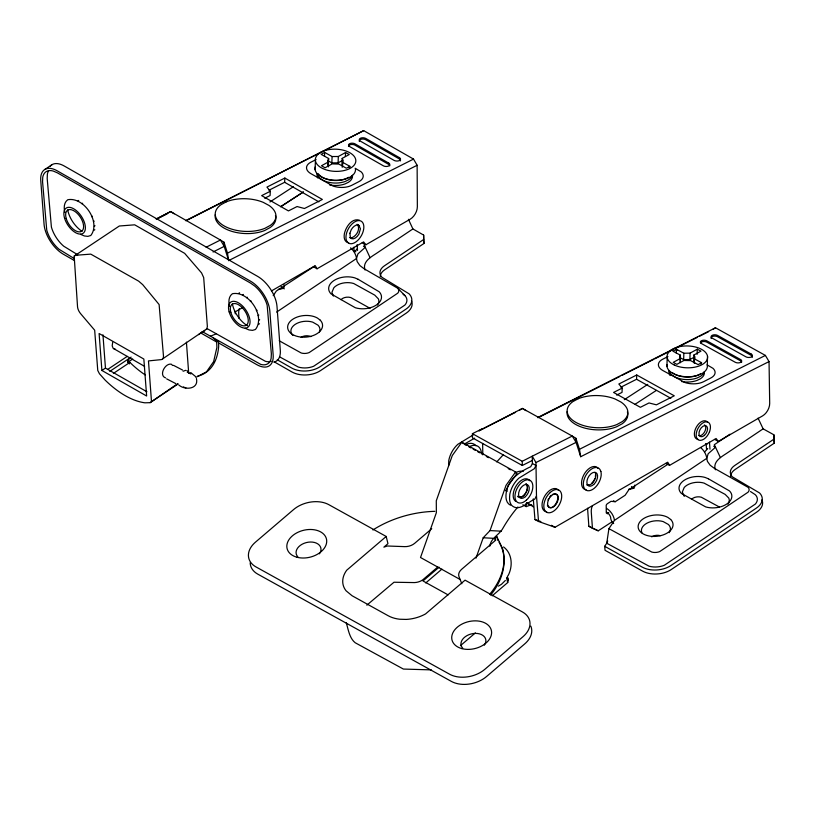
<?xml version="1.0" encoding="UTF-8"?>
<svg xmlns="http://www.w3.org/2000/svg" width="815" height="815" viewBox="0 0 815 815"><rect width="100%" height="100%" fill="white"/><g stroke="black" fill="none" stroke-linecap="round" stroke-linejoin="round"><path stroke-width="1.22" d="M676.297 353.139L676.379 349.248L683.836 353.221L690.071 353.139L697.283 349.187L700.992 351.122L693.932 354.994L693.769 361.381L694.777 363.317M666.945 366.475L667.169 357.52M679.914 357.917L680.413 355.177L672.905 351.173L676.379 349.248M680.25 361.565L680.413 355.177M680.352 362.675L679.965 355.788M694.013 357.296L689.908 359.537L683.673 359.609L683.836 353.221M689.908 359.537L690.071 353.139M694.074 363.001L694.94 356.929L693.932 354.994M697.12 354.352L697.283 349.187M707.522 356.257L707.298 365.202A20.263 10.931 1.4 0 1 687.188 376.774A20.263 10.931 1.4 0 1 666.935 364.56M700.818 363.989L701.623 362.706L694.176 358.732M324.513 156.307L324.635 152.436L332.082 156.531L338.317 156.5L345.54 152.537L349.238 154.524L342.178 158.395L341.954 164.752L342.657 165.639M315.099 169.673L315.415 160.779M328.027 164.192L328.659 158.487L321.161 154.371L324.635 152.436M328.659 158.487L327.987 165.465M328.516 166.861L328.211 159.108M342.198 160.596L338.093 162.847L331.858 162.878L332.082 156.531M338.093 162.847L338.317 156.5M342.239 167.289L343.176 160.372L342.178 158.395M345.366 156.419L345.54 152.537M622.202 388.093L613.563 392.443L640.376 407.306L649.015 402.946L656.411 404.831L674.28 395.805L636.719 374.992L618.84 384.018L622.202 388.093L622.039 392.372L616.649 395.102M620.918 387.176L636.566 379.281L636.719 374.992M349.808 167.36L349.849 166.291L342.422 162.205M349.034 167.564L349.849 166.291M80.522 234.312L84.373 235.963L87.867 236.37L90.781 235.494C101.162 222.261 83.904 196.507 67.737 199.746C63.733 202.609 63.774 208.161 64.854 212.491M245.193 328.302L249.044 329.953L252.538 330.36L255.452 329.484C265.833 316.251 248.575 290.497 232.407 293.726C228.404 296.589 228.445 302.151 229.524 306.481M270.305 191.26L261.656 195.631L288.439 210.912L297.078 206.541L304.474 208.508L322.363 199.461L284.843 178.047L266.953 187.093L270.305 191.26L270.101 195.518L264.702 198.249M268.991 190.221L284.639 182.305L284.843 178.047M503.568 546.947C512.452 553.487 512.992 566.547 508.051 575.675M729.965 434.201L714.327 444.705L715.519 447.221L708.174 453.751L706.748 458.336L614.449 520.378L608.927 528.65L606.737 543.238L604.689 546.315L605.046 550.308L642.678 571.162A20.263 12.357 -5 0 0 671.265 569.532L756.748 512.075A20.263 12.357 -5 0 0 761.923 499.809M206.653 329.505L207.367 326.52L203.689 277.599L201.57 272.933L184.648 253.343L134.689 224.828L119.336 226L74.185 256.073L77.537 306.786A7.997 4.248 56.3 0 0 80.685 313.744L94.672 330.207L97.759 370.468L99.461 373.759L105.135 380.096A75.5 40.078 56.3 0 0 144.938 402.814L150.113 402.661L178.128 383.977M492.219 595.806L507.704 582.552L508.285 579.903L507.388 576.246M112.674 342.361L112.195 345.815L113.142 348.311L144.622 366.393M475.991 558.153L483.203 537.768L490.029 530.575L506.023 485.353L515.6 471.977L461.871 442.158L452.284 455.534L436.29 500.767L436.361 512.696L420.52 557.501L460.434 579.659M489.805 546.193C490.895 537.696 499.605 534.823 503.11 527.926A86.207 50.693 -61 0 1 517.882 506.991M607.715 541.017L606.737 543.238L648.964 566.15A15.342 9.362 -5 0 0 664.276 565.284L755.342 504.067A15.342 9.362 -5 0 0 755.291 494.685L750.503 491.547M547.986 499.992L548.729 498.454M271.283 361.239A22.769 12.093 56.3 0 1 265.374 361.289L207.112 328.628L162.735 358.814M74.206 258.528L59.088 249.298A22.769 12.093 56.3 0 1 46.75 230.156L42.553 181.613L42.757 177.171A22.769 12.093 56.3 0 1 53.179 171.028L57.417 172.851L250.49 283.049L254.82 286.116A22.769 12.093 56.3 0 1 267.157 305.258L271.354 353.802L271.151 358.243A22.769 12.093 56.3 0 1 260.729 364.387L202.456 331.725L198.605 334.629M532.368 460.414L522.323 465.477L472.445 437.838L472.415 433.682L522.232 461.28L532.236 456.206L535.975 462.543L536.474 495.938L534.762 499.177C528.049 501.796 518.911 512.411 511.586 505.31C509.12 502.203 509.446 497.955 509.813 494.236A18.46 10.85 -61 0 1 518.88 478.15L534.294 468.727L536.015 465.497L532.419 463.501L532.236 456.206L572.273 436.045L575.91 438.297L579.485 449.289L580.688 456.716L769.044 361.585L765.397 355.422L715.499 327.773L537.513 417.626M532.419 463.501L530.687 466.74C520.133 471.549 508.957 478.935 506.533 491.139C505.473 495.938 505.32 502.672 510.465 505.198M522.863 504.77L526.184 506.614L531.156 504.811M490.559 595.113C502.6 580.881 509.365 559.1 499.045 542.158M273.208 295.631L276.356 291.026L314.458 266.261M549.819 496.814L551.286 495.286M608.724 512.604L607.46 513.807L606.279 512.971L606.197 505.249A2.72 1.599 -61 0 1 607.277 503.772L611.046 501.317L615.213 501.724L625.146 495.255L628.885 489.703L667.954 464.244M150.113 402.661L177.701 383.61M505.351 580.474L501.5 584.284L498.403 586.148M354.515 251.937L357.459 248.585M704.751 451.856L707.695 448.535M496.743 461.911L503.466 454.556M380.259 276.682A15.2 9.393 -4.5 0 1 384.69 269.806L423.963 243.481L423.637 235.077L412.889 228.944L376.123 253.597C370.509 257.204 362.196 262.124 365.038 270.01M730.668 476.327A15.2 9.271 -5 0 1 735.069 469.511L774.25 443.177L773.873 434.792L763.115 428.843L726.43 453.486C720.878 457.093 712.544 461.962 715.407 469.786M386.198 536.464L346.701 570.225A31.184 21.292 -13.8 0 0 346.08 590.793L352.06 595.734L388.205 615.753A31.184 21.292 -13.8 0 0 399.605 619.227L406.176 619.42A31.184 21.292 -13.8 0 0 425.562 613.919L465.059 580.158L522.415 611.943A25.326 17.288 -13.8 0 1 522.996 636.698L484.844 669.309A25.326 17.288 -13.8 0 1 449.574 674.199L256.002 566.934A25.326 17.288 -13.8 0 1 255.421 542.189L293.583 509.579A25.326 17.288 -13.8 0 1 328.853 504.679L386.198 536.464L387.96 543.656L383.865 547.15L387.319 545.999L404.709 546.631A10.738 7.325 -13.8 0 0 414.703 543.289L431.756 528.721M366.832 605.178L393.991 582.236L414.407 582.582A10.738 7.325 -13.8 0 0 422.842 579.76L437.726 567.067M439.102 567.179L422.975 580.963L448.118 594.889M425.756 582.939L441.883 569.145M495.347 540.345L494.858 538.338L496.834 536.657L502.702 548.943A86.105 58.792 -13.8 0 1 489.591 594.38M460.414 645.674L475.389 632.898M773.873 434.792L773.893 439.173L734.712 465.508A15.2 9.271 -5 0 0 732.369 476.867L759.529 492.943A20.263 12.357 -5 0 1 756.402 508.081L670.918 565.539A20.263 12.357 -5 0 1 642.332 567.169L604.689 546.315M276.621 312.094L356.491 258.538L357.928 253.893L365.283 247.312L364.111 244.795M423.637 235.077L423.647 239.508L384.374 265.843A15.2 9.393 -4.5 0 0 381.99 277.324L409.12 293.848A20.263 12.531 -4.5 0 1 405.941 309.15L320.254 366.607A20.263 12.531 -4.5 0 1 291.658 368.003L277.283 359.802M44.937 169.398L52.078 164.63M77.996 200.918L78.719 200.439M81.938 203.709L82.651 203.23M91.647 216.698L92.37 216.22M93.46 221.588L94.173 221.109M94.296 226.203L95.009 225.724M94.112 230.227L94.825 229.749M101.895 370.479L99.104 333.508L143.847 359.048L146.639 396.019L101.895 370.479L105.461 368.095L102.955 334.822M107.896 369.287L127.232 356.389M109.76 371.385L131.123 357.133M132.743 358.997L127.904 362.227L129.402 363.897M113.346 373.443L129.901 362.39A72.942 38.723 56.3 0 0 145.202 374.9M238.826 293.257L239.539 292.779M242.676 294.908L243.39 294.429M246.609 297.699L247.322 297.22M202.008 332.602L204.799 330.747M250.358 301.438L251.071 300.959M256.328 310.688L257.041 310.209M195.783 377.406L206.419 371.895L213.632 361.636L216.912 347.333L216.647 342.025L218.43 340.843L218.695 346.141A86.105 45.711 56.3 0 1 197.566 376.214M258.131 315.568L258.844 315.099M258.966 320.183L259.679 319.714M258.783 324.217L259.496 323.738M127.904 362.227L127.741 359.965L129.524 358.773M269.897 201.977L293.329 186.747M281.246 206.297L303.475 191.851M624.3 399.666L647.762 384.385M635.007 404.322L656.34 390.426M587.707 508.254A12.663 7.447 -61 0 0 587.697 510.098L588.858 526.256L592.444 528.242L598.22 530.809L612.269 521.661M280.615 206.766L303.007 192.228M349.065 166.79L346.344 168.206L338.846 164.08L332.163 163.897L325.083 167.778L321.467 165.751L328.7 161.778M700.839 363.195L698.129 364.621L690.611 360.607L683.928 360.474L676.847 364.346L673.231 362.369L680.454 358.417M580.688 456.716L576.083 442.362L572.273 436.045L522.395 408.417L478.863 430.89L515.518 412.329M519.736 410.088L522.395 408.417L526.032 410.658M74.185 256.073L75.418 255.299L90.771 254.127L138.642 281.144L142.717 284.649L159.119 304.545L163.458 355.829A7.997 4.248 56.3 0 1 161.115 359.639L148.473 360.913L151.458 401.123M712.86 329.413L715.499 327.773M552.489 494.44C564.561 490.732 553.253 515.274 547.374 505.117M362.257 242.748L365.843 244.795L410.23 219.184A10.126 5.888 -60.3 0 0 417.351 206.755L417.127 165.272L413.521 159.078L363.684 130.634L186.248 220.621M235.25 311.829L242.921 307.398M271.415 290.955L315.252 265.659L317.045 268.787L363.622 241.912L365.843 244.795M473.24 434.894L457.826 444.318A18.46 10.85 -61.1 0 0 448.78 460.414L448.586 465.956M464.784 443.839L474.646 438.154M533.285 498.821L534.956 519.512L538.542 521.488L555.005 527.285L667.74 462.207L669.573 465.365L716.09 438.511L718.341 441.424L762.667 415.844A10.126 5.95 -61 0 0 769.696 403.354L769.044 361.585M156.134 218.96L170.63 211.594L220.437 240.018L224.043 242.238L227.487 253.139L228.648 260.596L417.127 165.272M157.04 218.807L170.63 211.594L174.227 213.805M185.586 220.682L363.684 130.634M355.177 168.247L361.167 171.863A15.312 8.221 2.7 0 1 358.743 181.725L351.642 185.372A15.383 8.262 2.7 0 1 333.091 186.075L310.963 173.707A15.19 8.16 2.7 0 1 310.953 162.154L316.118 159.597M227.487 253.139L413.521 159.078M206.134 247.23L220.437 240.018L224.207 246.354L228.648 260.596M213.061 251.978L224.207 246.354L224.043 242.238M538.277 417.626L619.797 376.489M622.059 375.348L653.762 359.354M654.883 358.783L672.793 349.747M675.034 348.616L697.426 337.308M699.667 336.177L708.622 331.664M707.053 364.855L713.043 368.37A15.312 8.099 2.1 0 1 710.639 378.089L703.539 381.726A15.383 8.14 2.1 0 1 684.987 382.551L662.84 370.53A15.19 8.038 2.1 0 1 662.809 359.16L667.964 356.603M535.975 462.543L576.083 442.362L575.91 438.297M579.485 449.289L765.397 355.422M157.163 218.878L167.207 213.825M472.415 433.682L482.47 428.629M676.348 350.633L677.071 350.277M698.73 374.656L697.07 375.46A17.726 9.566 1.4 0 1 675.503 374.625L672.365 372.74M699.565 374.248L700.462 373.82M346.854 178.169L345.193 178.974A17.726 9.719 2 0 1 323.626 177.976L322.801 177.466M347.689 177.772L348.586 177.334M183.09 371.233L185.728 370.336M210.372 336.249L216.209 333.824M520.734 497.272L522.201 496.692A7.6 4.462 -61 0 0 527.101 489.968A7.6 4.462 -61 0 0 525.838 483.804L525.838 483.804A7.6 4.462 -61 0 1 527.02 489.947A7.6 4.462 -61 0 1 522.12 496.681L518.381 497.048A7.6 4.462 -61 0 1 517.505 496.243M200.449 333.355L201.091 333.223M431.298 669.879L403.394 669.064L355.167 642.729C349.431 638.165 348.229 629.241 346.263 622.752M202.324 332L202.894 331.97M490.029 530.575L501.307 531.186M483.203 537.768L493.167 538.297M188.652 373.27L191.168 373.759L187.226 372.18M115.282 349.166L114.1 348.973M165.577 377.885C158.528 375.532 165.048 362.899 171.323 364.193L172.637 365.477M359.405 220.162C351.693 217.88 345.968 226.978 344.429 233.457A12.663 7.355 -60.3 0 0 348.667 242.707M178.801 385.006C184.934 390.497 199.054 389.315 196.415 378.496M534.956 519.512L540.834 521.569M705.617 443.93L706.941 444.44M183.436 386.931L184.261 387.247M184.974 387.512L185.912 387.869M588.858 526.256L598.22 530.809M182.57 370.051L173.493 365.344M175.673 383.539L166.627 378.853M680.494 357.917L683.673 359.609M327.62 160.545L331.858 162.878M636.566 379.281L670.847 398.28M714.755 439.438L718.341 441.424M665.987 463.378L669.573 465.365M719.462 507.052L701.267 497.201A7.182 4.381 -5 0 0 691.497 499.371M633.978 488.44L633.316 488.073A5.073 2.69 56.1 0 1 631.482 486.545M613.42 500.736L615.213 501.724M464.346 444.277L466.537 445.489M468.737 446.702L470.927 447.924M473.118 449.136L475.318 450.359M477.509 451.571L479.699 452.794M486.28 456.441L488.47 457.663M508.214 468.615L510.404 469.827M608.927 528.65L651.745 552.04A7.967 4.859 -5 0 0 659.692 551.592L748.078 492.189A7.967 4.859 -5 0 0 748.058 487.319L714.256 468.268L710.181 465.253L707.42 461.361L706.748 458.336A10.126 5.379 56.1 0 0 702.561 449.422L700.757 447.669M505.412 490.182L507.195 491.18L506.125 491.119L507.857 486.107L516.985 473.484L515.6 471.977M551.429 525.298L555.005 527.285M713.685 446.202L715.519 447.221L720.379 457.561M216.647 342.025L200.684 332.917M218.532 342.891L256.756 364.621A25.326 13.447 56.3 0 0 273.157 354.953L269.857 311.228A25.326 13.447 56.3 0 0 250.46 281.134L57.152 170.793A25.326 13.447 56.3 0 0 40.75 180.461L44.051 224.186A25.326 13.447 56.3 0 0 63.448 254.29L74.379 260.545M284.639 182.305L318.889 201.855M357.072 224.298L359.588 226M355.86 251.754L354.067 250.735L353.853 247.22M313.469 266.75L317.045 268.787M370.061 308.335L350.796 297.567A7.182 4.442 -4.5 0 0 341.006 299.676M284.303 288.856L282.978 288.103A5.073 2.679 56.2 0 1 281.155 286.544M279.219 340.762L301.193 352.977A7.967 4.931 -4.5 0 0 309.15 352.589L397.74 293.186A7.967 4.921 -4.5 0 0 397.73 288.255L363.969 268.665L359.904 265.578L357.164 261.615L356.491 258.538A10.126 5.359 56.2 0 0 352.375 249.624L350.593 247.842M279.586 356.848L298.3 367.035A15.342 9.485 -4.5 0 0 313.612 366.281L404.892 305.075A15.342 9.485 -4.5 0 0 404.872 295.58L397.73 288.255M274.278 361.88L291.964 371.976A20.263 12.531 -4.5 0 0 320.56 370.57L406.247 313.123A20.263 12.531 -4.5 0 0 411.453 300.745M77.771 254.81L63.723 246.201A22.769 12.093 56.3 0 1 51.396 227.059L47.189 178.516L47.392 174.074A22.769 12.093 56.3 0 1 48.676 170.681M105.461 368.095L146.934 391.771M363.449 246.262L365.283 247.312L370.051 257.672M322.027 176.987L320.489 176.04A17.726 9.719 2 0 1 318.339 173.738M190.761 372.567L195.457 376.469M606.696 512.278L607.868 513.083A5.022 2.669 56.1 0 1 610.629 517.28L610.71 518.309A4.982 2.649 56.1 0 0 613.664 523.556M527.162 502.58L533.244 506.828M526.633 502.733L529.658 504.842A15.22 8.945 -61 0 0 532.052 505.239M186.9 370.54L188.489 372.292M403.119 294.246L404.872 295.58M213.092 337.807L217.442 341.495M357.805 224.981C360.24 229.698 356.512 235.871 351.937 237.705A7.6 4.411 -60.3 0 1 349.513 237.481M461.871 442.158L463.256 443.666M127.741 359.965L129.901 362.39M284.078 284.822C285.973 288.031 281.114 289.305 278.659 289.305A6.693 4.136 -4.5 0 1 278.343 289.315M684.274 496.376L682.308 492.036L684.223 487.472A14.558 8.873 -5 0 1 704.048 483.091L725.167 494.389L728.763 498.047A14.558 8.884 -5 0 1 727.927 504.159M333.386 296.089L331.909 292.381L333.844 287.777A14.558 8.996 -4.5 0 1 353.69 283.508L374.778 295.142L378.374 298.871A14.558 9.006 -4.5 0 1 377.518 305.055M494.858 538.338L495.724 540.151L461.636 569.298A10.738 7.325 -13.8 0 0 459.018 576.725L461.81 583.734M507.246 577.733L508.285 579.903M758.072 418.126L763.115 428.843M600.869 471.437L599.942 469.44A12.663 7.437 -61 0 0 584.854 477.366A12.663 7.437 -61 0 0 590.875 490.304A12.663 7.437 -61 0 0 600.879 471.437M408.437 219.296L412.889 228.944M634.681 485.129C635.629 488.317 631.33 489.071 628.966 489.214A6.693 4.085 -5 0 1 628.65 489.224M496.834 536.657L497.721 540.284M506.533 577.774L507.704 582.552M773.893 439.173L774.25 443.177M525.92 503.609L526.184 506.614M536.474 495.938L538.542 521.488M423.647 239.508L423.963 243.481M186.421 342.147L188.611 372.109M709.478 442.138L709.977 449.197M706.147 443.686L706.564 449.574M592.444 528.242L591.283 512.085A12.663 7.447 -61 0 1 592.118 506.258M357.143 244.592L357.51 250.439M238.999 318.359L238.703 313.418A12.663 7.355 -60.3 0 1 239.274 308.64M235.117 311.381L235.27 313.846M522.232 461.28L522.323 465.477M482.633 443.462L482.806 454.882M319.46 331.939A14.558 9.006 -4.5 0 0 317.993 325.165L312.665 322.119A14.558 9.006 -4.5 0 0 295.122 324.411A14.558 9.006 -4.5 0 0 292.84 335.413M400.348 160.932A3.8 2.038 2.7 0 0 399.36 158.935L365.711 139.722A3.8 2.038 2.7 0 0 361.127 139.253A3.8 2.038 2.7 0 0 359.364 141.484M275.45 215.496A30.389 16.331 2.7 0 1 270.223 227.507L264.824 230.451A30.389 16.331 2.7 0 1 231.246 231.175A30.389 16.331 2.7 0 1 215.272 214.651M301.112 337.308A7.121 4.401 -4.5 0 1 310.831 336.636M348.494 146.384A3.8 2.038 2.7 0 1 350.837 144.571A3.8 2.038 2.7 0 1 354.973 145.151L388.633 164.355A3.8 2.038 2.7 0 1 389.743 165.842M82.02 231.287A20.263 10.758 56.3 0 1 67.716 209.924M50.265 166.138A25.326 13.447 56.3 0 1 64.293 166.036L257.601 276.366A25.326 13.447 56.3 0 1 276.998 306.46L280.299 350.195A25.326 13.447 56.3 0 1 273.891 362.125M247.628 325.837A20.263 10.758 56.3 0 1 232.397 303.913M355.442 168.674A20.263 11.104 2 0 1 334.435 180.247A20.263 11.104 2 0 1 315.323 166.78M352.437 175.307A17.726 9.719 2 0 1 348.413 182.305L345.01 183.946A17.726 9.719 2 0 1 329.535 184.913M317.697 177.894A17.726 9.719 2 0 1 317.33 173.687M352.345 175.398A17.726 9.719 2 0 1 348.494 179.871L345.102 181.511A17.726 9.719 2 0 1 323.545 180.523L320.397 178.577A17.726 9.719 2 0 1 317.229 173.778M530.809 626.083A25.326 17.288 -13.8 0 1 524.758 643.881L486.596 676.491A25.326 17.288 -13.8 0 1 451.337 681.391L257.764 574.127A25.326 17.288 -13.8 0 1 250.174 562.768M462.716 648.19A12.663 8.649 -13.8 0 1 473.209 633.561A12.663 8.649 -13.8 0 1 484.314 645.195M297.832 556.818A12.663 8.649 -13.8 0 1 308.325 542.189A12.663 8.649 -13.8 0 1 319.429 553.823M372.924 529.964A86.105 58.792 -13.8 0 1 434.843 511.331M469.511 446.6A17.726 10.422 -61 0 1 481.522 453.986M465.936 444.613A17.726 10.422 -61 0 1 475.97 445.815M704.445 424.89A6.062 3.566 -61 0 1 704.557 431.97A6.062 3.566 -61 0 1 698.496 435.465M515.895 501.459A12.663 7.437 -61 0 1 516.537 485.292A12.663 7.437 -61 0 1 529.781 480.738M752.225 357.378A3.8 2.007 2.1 0 0 751.247 355.401L717.546 336.738A3.8 2.007 2.1 0 0 712.962 336.3A3.8 2.007 2.1 0 0 711.2 338.52M698.048 439.366A10.126 5.95 -61 0 1 696.367 427.08A10.126 5.95 -61 0 1 707.644 422.313M558.642 490.467A12.663 7.437 -61 0 0 548.505 491.414L546.366 493.696A12.663 7.437 -61 0 0 546.641 511.779M627.387 411.901A30.389 16.076 2.1 0 1 622.191 423.769L616.782 426.703A30.389 16.076 2.1 0 1 583.204 427.641A30.389 16.076 2.1 0 1 567.189 411.494M700.472 342.891A3.8 2.007 2.1 0 1 706.819 342.147L740.519 360.821A3.8 2.007 2.1 0 1 741.63 362.268M514.999 473.046A17.726 10.422 -61 0 1 523.179 471.518M669.115 532.704A14.558 8.884 -5 0 0 668.483 524.524L663.155 521.569A14.558 8.884 -5 0 0 647.049 523.128A14.558 8.884 -5 0 0 641.914 532.796M651.725 536.861A7.121 4.35 -5 0 1 660.303 535.679M606.574 508.407A32.03 17.013 56.1 0 1 608.459 509.711A10.126 5.379 56.1 0 1 614.449 520.378M595.51 474.982A7.6 4.462 -61 0 1 595.357 476.714M594.838 478.537A7.6 4.462 -61 0 1 591.629 483.336M588.848 484.935A7.6 4.462 -61 0 1 587.544 485.057M595.042 472.435A7.6 4.462 -61 0 1 593.789 481.339A7.6 4.462 -61 0 1 586.718 484.874M586.148 489.754A12.663 7.437 -61 0 1 584.049 474.412A12.663 7.437 -61 0 1 598.159 468.452M704.354 371.905A17.726 9.566 1.4 0 1 700.34 378.832L696.947 380.462A17.726 9.566 1.4 0 1 681.462 381.522M670.083 375.501A17.726 9.566 1.4 0 1 669.237 370.56M704.241 371.946A17.726 9.566 1.4 0 1 700.401 376.377L697.008 378.017A17.726 9.566 1.4 0 1 675.441 377.182L672.304 375.297A17.726 9.566 1.4 0 1 669.115 370.601M349.869 233.294L350.43 237.705A7.6 4.411 -60.3 0 0 358.895 234.109L360.444 228.801L358.845 225.317A7.6 4.411 -60.3 0 0 351.245 229.698L349.869 233.294M709.539 431.675L708.429 434.059A10.106 5.939 -61 0 1 697.895 439.591A10.106 5.939 -61 0 1 699.097 426.612A10.106 5.939 -61 0 1 709.417 423.342L710.15 424.931A10.106 5.939 -61 0 1 709.539 431.675M550.298 492.403L548.149 494.685A12.663 7.437 -61 0 0 547.761 512.666A12.663 7.437 -61 0 0 561.606 497.873A12.663 7.437 -61 0 0 550.298 492.403M352.518 223.493L350.369 225.775A12.663 7.355 -60.3 0 0 349.798 243.624A12.663 7.355 -60.3 0 0 363.724 228.883A12.663 7.355 -60.3 0 0 352.518 223.493M226.275 201.835L220.865 204.769A30.389 16.331 2.7 0 0 224.889 226.346A30.389 16.331 2.7 0 0 264.916 228.322L270.325 225.378A30.389 16.331 2.7 0 0 269.021 205.451L263.225 202.344A30.389 16.331 2.7 0 0 226.275 201.835M578.161 398.749L572.762 401.683A30.389 16.076 2.1 0 0 576.826 422.893A30.389 16.076 2.1 0 0 616.863 424.554L622.263 421.62A30.389 16.076 2.1 0 0 620.928 402.019L615.121 399.004A30.389 16.076 2.1 0 0 578.161 398.749M708.398 478.792L705.158 477.458A17.502 10.677 -5 0 0 684.091 480.351A17.502 10.677 -5 0 0 681.381 493.432L705.719 506.92A17.502 10.677 -5 0 0 726.786 504.016A17.502 10.677 -5 0 0 729.496 490.936L708.398 478.792M358.091 279.27L354.851 277.884A17.502 10.819 -4.5 0 0 333.763 280.645A17.502 10.819 -4.5 0 0 331.012 293.869L355.32 307.744A17.502 10.819 -4.5 0 0 376.408 304.983A17.502 10.819 -4.5 0 0 379.158 291.76L358.091 279.27M751.287 354.118L717.597 335.444A3.8 2.007 2.1 0 0 712.218 335.311A3.8 2.007 2.1 0 0 712.229 338.154L745.929 356.827A3.8 2.007 2.1 0 0 751.298 356.96A3.8 2.007 2.1 0 0 751.287 354.118M740.56 359.537L706.87 340.864A3.8 2.007 2.1 0 0 701.501 340.721A3.8 2.007 2.1 0 0 701.501 343.573L735.201 362.237A3.8 2.007 2.1 0 0 740.57 362.38A3.8 2.007 2.1 0 0 740.56 359.537M399.421 157.652L365.772 138.448A3.8 2.038 2.7 0 0 360.403 138.265A3.8 2.038 2.7 0 0 360.403 141.158L394.053 160.361A3.8 2.038 2.7 0 0 399.421 160.535A3.8 2.038 2.7 0 0 399.421 157.652M388.694 163.082L355.034 143.868A3.8 2.038 2.7 0 0 349.666 143.695A3.8 2.038 2.7 0 0 349.666 146.578L383.325 165.791A3.8 2.038 2.7 0 0 388.694 165.965A3.8 2.038 2.7 0 0 388.694 163.082M670.674 519.481L667.893 517.423A17.502 10.677 -5 0 0 639.154 522.975A17.502 10.677 -5 0 0 657.155 536.27A17.502 10.677 -5 0 0 670.674 519.481M320.224 320.163L317.443 318.054A17.502 10.819 -4.5 0 0 288.683 323.423A17.502 10.819 -4.5 0 0 306.654 337.053A17.502 10.819 -4.5 0 0 320.224 320.163M66.168 218.349A12.663 6.724 56.3 0 0 81.48 231.358A12.663 6.724 56.3 0 0 76.213 212.44A12.663 6.724 56.3 0 0 66.168 218.349M64.477 217.88A15.2 8.069 56.3 0 0 82.845 233.477A15.2 8.069 56.3 0 0 76.529 210.779A15.2 8.069 56.3 0 0 64.477 217.88M230.839 312.339A12.663 6.724 56.3 0 0 246.15 325.338A12.663 6.724 56.3 0 0 240.883 306.42A12.663 6.724 56.3 0 0 230.839 312.339M229.147 311.87A15.2 8.069 56.3 0 0 247.526 327.467A15.2 8.069 56.3 0 0 241.199 304.769A15.2 8.069 56.3 0 0 229.147 311.87M322.597 168.481A20.263 11.104 2 0 0 355.534 162.674A20.263 11.104 2 0 0 328.618 149.675A20.263 11.104 2 0 0 322.597 168.481M554.424 506.135A7.6 4.462 -61 0 0 556.665 494.267A7.6 4.462 -61 0 0 547.731 502.254A7.6 4.462 -61 0 0 554.424 506.135M461.962 648.638A20.263 13.835 -13.8 0 0 491.608 632.359A20.263 13.835 -13.8 0 0 461.402 624.382A20.263 13.835 -13.8 0 0 461.962 648.638M297.078 557.266A20.263 13.835 -13.8 0 0 326.713 540.987A20.263 13.835 -13.8 0 0 296.507 533.01A20.263 13.835 -13.8 0 0 297.078 557.266M526.368 500.166A12.663 7.437 -61 0 0 530.117 480.392A12.663 7.437 -61 0 0 515.223 493.707A12.663 7.437 -61 0 0 526.368 500.166M525.38 496.671A7.6 4.462 -61 0 0 527.631 484.803A7.6 4.462 -61 0 0 518.697 492.79A7.6 4.462 -61 0 0 525.38 496.671M704.445 435.363A6.062 3.566 -61 0 0 706.228 425.878A6.062 3.566 -61 0 0 699.097 432.266A6.062 3.566 -61 0 0 704.445 435.363M593.717 484.487A7.6 4.462 -61 0 0 595.959 472.619A7.6 4.462 -61 0 0 587.024 480.616A7.6 4.462 -61 0 0 593.717 484.487M674.372 365.059A20.263 10.931 1.4 0 0 707.308 359.099A20.263 10.931 1.4 0 0 680.352 346.497A20.263 10.931 1.4 0 0 674.372 365.059"/></g></svg>
